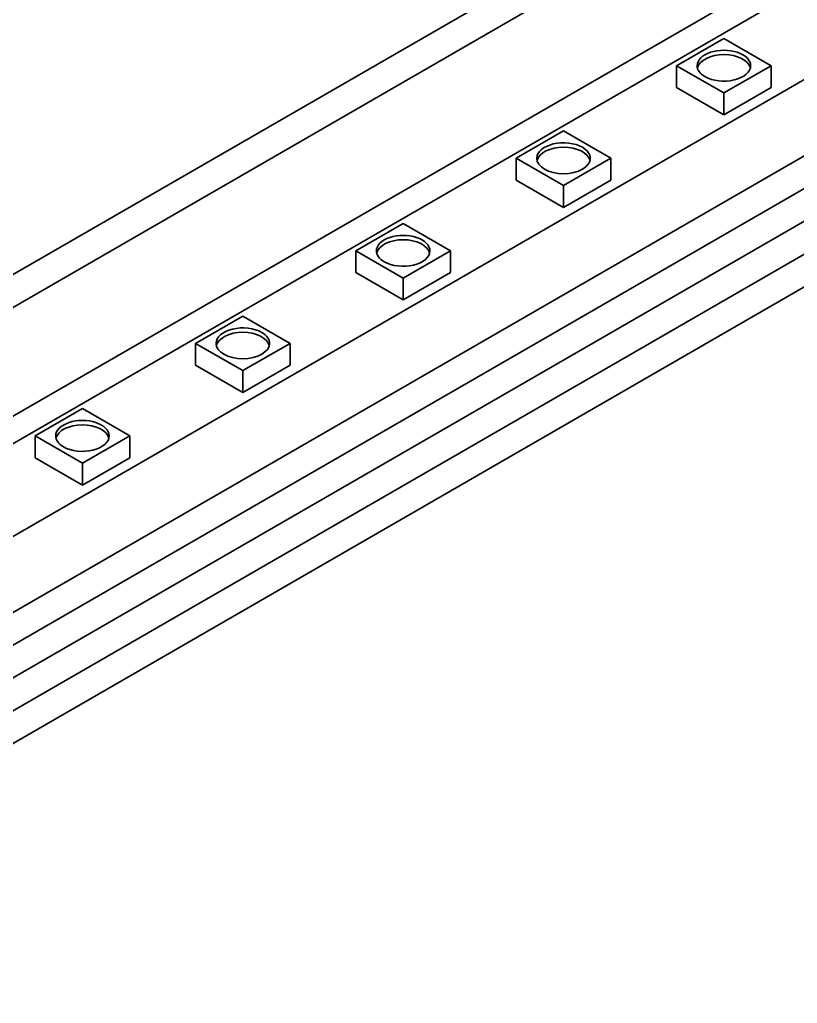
# Model space of a CAD drawing. Extents: x 218 to 1434, y 54 to 743.
# Drawn here: x 885.4 to 943.6, y 603.1 to 676.7 of the extents above; entities that cross this region are included whole.
import ezdxf

# ---------------------------------------------------------------- set-up
doc = ezdxf.new("R2010")
doc.units = 0

msp = doc.modelspace()

# ---------------------------------------------------------------- linework, layer by layer
at = {"color": 7, "lineweight": 35}
for p, q in [((829.375, 625.578), (1030.455, 741.671)), ((1033.969, 733.111), (858.355, 631.72)), ((859.309, 630.247), (1033.969, 731.086)), ((1052.332, 729.041), (851.253, 612.947)), ((1052.332, 726.591), (851.253, 610.498)), ((1052.332, 726.591), (851.253, 610.498)), ((1052.332, 724.142), (851.253, 608.048)), ((1052.332, 724.142), (851.253, 608.048)), ((1052.332, 721.692), (851.253, 605.599)), ((1052.332, 721.692), (851.253, 605.599)), ((1052.332, 719.243), (851.253, 603.149)), ((834.646, 626.172), (930.701, 681.629)), ((834.646, 626.172), (930.701, 681.629)), ((866.133, 627.229), (945.509, 673.057))]:
    msp.add_line(p, q, dxfattribs=at)
at = {"color": 7, "lineweight": 35, "ltscale": 0.102063}
for p, q in [((934.527, 673.265), (938.063, 675.307)), ((934.527, 673.265), (938.063, 671.224)), ((934.527, 671.632), (938.063, 669.591)), ((922.539, 666.344), (926.074, 668.385)), ((922.539, 666.344), (926.074, 664.303)), ((922.539, 664.711), (926.074, 662.67)), ((917.622, 659.422), (914.086, 661.464)), ((917.622, 659.422), (914.086, 657.381)), ((917.622, 657.789), (914.086, 655.748))]:
    msp.add_line(p, q, dxfattribs=at)
at = {"color": 7, "lineweight": 35, "ltscale": 0.102062}
for p, q in [((941.598, 673.265), (938.063, 675.307)), ((929.61, 666.344), (926.074, 668.385)), ((929.61, 664.711), (926.074, 662.67)), ((910.55, 659.422), (914.086, 657.381)), ((910.55, 657.789), (914.086, 655.748)), ((898.562, 652.501), (902.098, 650.46)), ((905.633, 652.501), (902.098, 650.46)), ((898.562, 650.868), (902.098, 648.827)), ((905.633, 650.868), (902.098, 648.827)), ((886.574, 645.58), (890.109, 647.621)), ((893.645, 645.58), (890.109, 647.621)), ((886.574, 645.58), (890.109, 643.538)), ((893.645, 645.58), (890.109, 643.538)), ((886.574, 643.947), (890.109, 641.905)), ((893.645, 643.947), (890.109, 641.905))]:
    msp.add_line(p, q, dxfattribs=at)
at = {"color": 7, "lineweight": 35, "ltscale": 0.040825}
for p, q in [((934.527, 671.632), (934.527, 673.265)), ((941.598, 671.632), (941.598, 673.265)), ((938.063, 669.591), (938.063, 671.224)), ((926.074, 662.67), (926.074, 664.303)), ((910.55, 657.789), (910.55, 659.422)), ((917.622, 657.789), (917.622, 659.422)), ((914.086, 655.748), (914.086, 657.381)), ((898.562, 650.868), (898.562, 652.501)), ((905.633, 650.868), (905.633, 652.501)), ((902.098, 648.827), (902.098, 650.46)), ((886.574, 643.947), (886.574, 645.58)), ((893.645, 643.947), (893.645, 645.58)), ((890.109, 641.905), (890.109, 643.538))]:
    msp.add_line(p, q, dxfattribs=at)
at = {"color": 7, "lineweight": 35, "ltscale": 0.102061}
for p, q in [((941.598, 673.265), (938.063, 671.224)), ((941.598, 671.632), (938.063, 669.591)), ((929.61, 666.344), (926.074, 664.303)), ((910.55, 659.422), (914.086, 661.464)), ((898.562, 652.501), (902.098, 654.542)), ((905.633, 652.501), (902.098, 654.542))]:
    msp.add_line(p, q, dxfattribs=at)
at = {"color": 7, "lineweight": 35, "ltscale": 0.040823}
for p, q in [((922.539, 664.711), (922.539, 666.344)), ((929.61, 664.711), (929.61, 666.344))]:
    msp.add_line(p, q, dxfattribs=at)
at = {"color": 7, "lineweight": 35}
for centre, start_param, end_param in [((938.063, 673.265), 0, 3.141593), ((938.063, 672.939), 0.141901, 2.999695), ((938.063, 673.265), 3.141593, 3.926991), ((938.063, 673.265), 3.926991, 6.283185), ((926.074, 666.344), 0.785398, 3.141593), ((926.074, 666.017), 0.141901, 2.999695), ((926.074, 666.344), 0, 0.785398), ((926.074, 666.344), 3.141593, 6.283185), ((914.086, 659.422), 6.283185, 9.424778), ((914.086, 659.096), 0.141901, 2.999695), ((914.086, 659.422), 3.141593, 3.926991), ((914.086, 659.422), 3.926991, 6.283185), ((902.098, 652.501), 0.785398, 3.141593), ((902.098, 652.174), 0.141901, 2.999695), ((902.098, 652.501), 6.283185, 7.068583), ((902.098, 652.501), 3.141593, 6.283185), ((890.109, 645.58), 0, 3.141593), ((890.109, 645.253), 0.141901, 2.999695), ((890.109, 645.58), 3.141593, 3.926991), ((890.109, 645.58), 3.926991, 6.283185)]:
    msp.add_ellipse(centre, major_axis=(2, 0), ratio=0.57735, start_param=start_param, end_param=end_param, dxfattribs=at)

doc.saveas('drawing.dxf')
